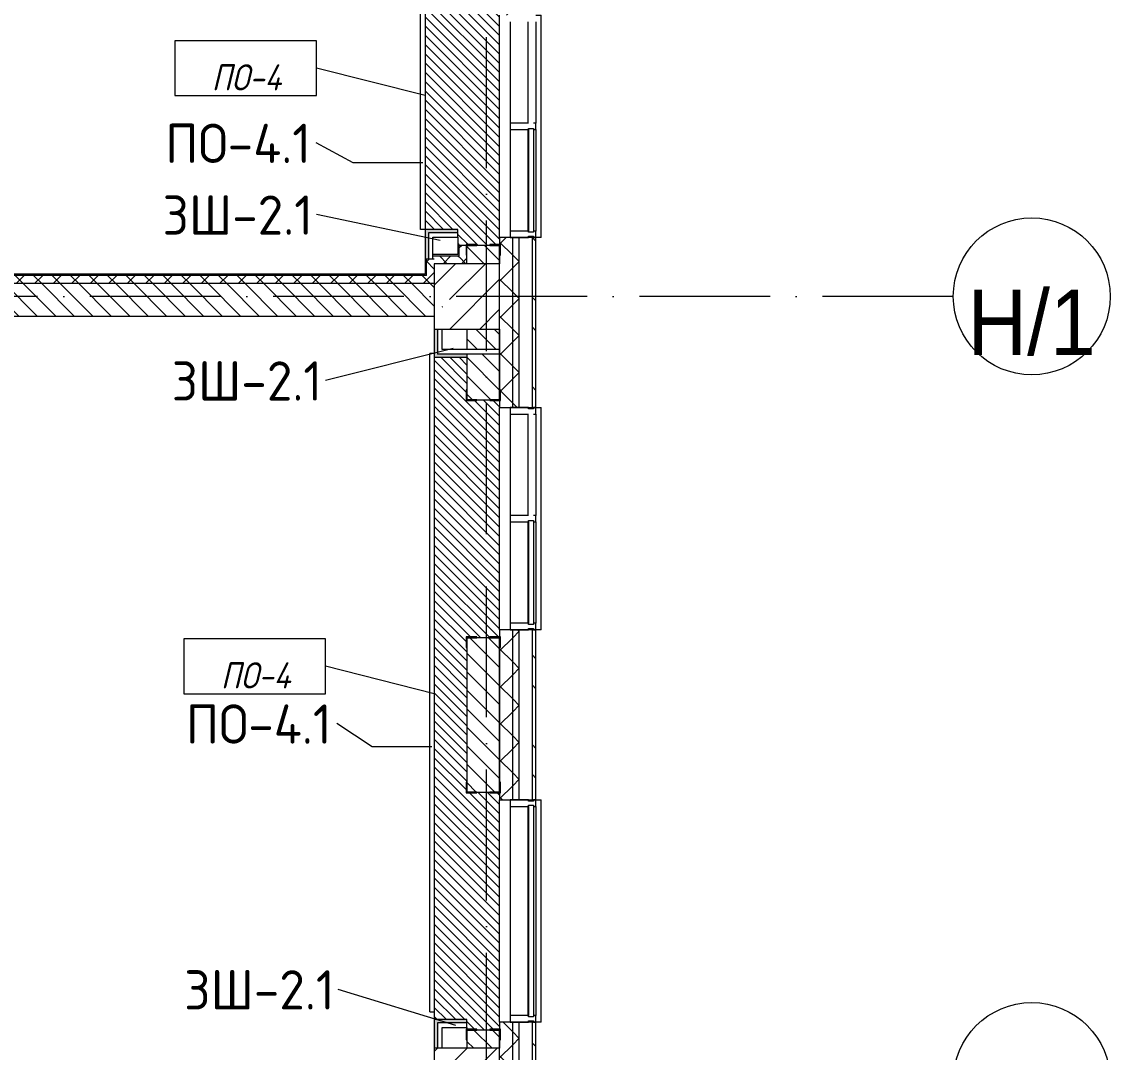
# Model space of a CAD drawing. Header units: millimetres. Extents: x -6467 to 106027, y -7090 to 195095.
# Drawn here: x 97596 to 105918, y 19551 to 27431 of the extents above; entities that cross this region are included whole.
import ezdxf

# ---------------------------------------------------------------- set-up
doc = ezdxf.new("R2010")
doc.units = ezdxf.units.MM
doc.linetypes.add('50_200_ШТРИХ_1Т_ш5_п1_п1_', pattern=[1400, 1000, -200, 0, -200])
for name, color, linetype, lineweight in [('A-FLOR', 7, 'Continuous', 9), ('A-FLOR-IDEN', 7, 'Continuous', 9), ('A-GLAZ', 7, 'Continuous', 5), ('A-GLAZ-CWMG', 7, 'Continuous', 9), ('A-GLAZ-CWMG-1', 7, 'Continuous', 20), ('A-WALL', 7, 'Continuous', 5), ('A-WALL-FNSH-1', 7, 'Continuous', 5), ('A-WALL-IDEN', 7, 'Continuous', 9), ('I-WALL', 7, 'Continuous', 5), ('S-COLS', 7, 'Continuous', 9), ('S-COLS-1', 7, 'Continuous', 5)]:
    doc.layers.add(name, color=color, linetype=linetype, lineweight=lineweight)
for name, color, linetype, lineweight, true_color in [('A-FLOR-PATT-1', 7, 'Continuous', 5, 0xd61c12), ('A-GENM-1', 7, 'Continuous', 9, 0xaaaaaa), ('A-GENM-2', 7, 'Continuous', 20, 0xaaaaaa), ('A-WALL-1', 7, 'Continuous', 5, 0x77b143), ('A-WALL-3', 7, 'Continuous', 5, 0x787878), ('Оси-1', 7, 'Continuous', 20, 0xaaaaaa), ('Оси-2', 7, 'Continuous', 9, 0xaaaaaa), ('Оси-3', 7, '50_200_ШТРИХ_1Т_ш5_п1_п1_', 9, 0xaaaaaa)]:
    doc.layers.add(name, color=color, linetype=linetype, lineweight=lineweight, true_color=true_color)
doc.styles.add('Arial', font='arial.ttf', dxfattribs={"width": 0.9, "height": 500})
doc.styles.add('GOST Common', font='', dxfattribs={"height": 300})
doc.styles.add('GOST Common_I', font='', dxfattribs={"width": 0.9, "height": 200})
doc.styles.get('GOST Common').set_extended_font_data('GOST Common')
doc.styles.get('GOST Common_I').set_extended_font_data('GOST Common', italic=True)
pattern_1 = [(135, (0, 0), (-70.71068, -70.71068), [])]
pattern_2 = [(45, (0, 0), (-141.42136, 141.42136), []), (135, (0, 0), (-141.42136, -141.42136), [])]
pattern_3 = [(45, (0, 0), (-70.71068, 70.71068), []), (135, (0, 0), (-70.71068, -70.71068), [])]

# ---------------------------------------------------------------- blocks, each defined once
blk = doc.blocks.new('BSC_Колонна _Прямоугольная - 500х500-V48-АИ_План этажа Радиаторы_2')
at = {"layer": 'S-COLS-1'}
h = blk.add_hatch(dxfattribs=at)
h.set_pattern_fill('FP_76', color=256, style=0, pattern_type=2)
h.set_pattern_definition([(45, (-101000, -25331.04), (-228.0985, 228.0985), []), (45, (-100771.9, -25331.04), (-228.0985, 228.0985), [403.225, -80.645, 6.706, -73.939])])
h.paths.add_polyline_path([(-250, -250), (250, -250), (250, 250), (-250, 250)])
for p, q in [((250, 250), (-250, 250)), ((-250, 250), (-250, -250)), ((250, -250), (250, 250)), ((-250, -250), (250, -250))]:
    blk.add_line(p, q, dxfattribs=at)
blk = doc.blocks.new('BSC_Колонна _Прямоугольная - 500х500-V55-АИ_План этажа Радиаторы_2')
at = {"layer": 'S-COLS-1'}
h = blk.add_hatch(dxfattribs=at)
h.set_pattern_fill('FP_83', color=256, style=0, pattern_type=2)
h.set_pattern_definition([(45, (-101000, -19331.04), (-228.0985, 228.0985), []), (45, (-100771.9, -19331.04), (-228.0985, 228.0985), [403.225, -80.645, 6.706, -73.939])])
h.paths.add_polyline_path([(-172.7, -250), (250, -250), (250, 250), (-250, 250), (-250, -250)])
for p, q in [((250, 250), (-250, 250)), ((-250, 250), (-250, -250)), ((250, -250), (250, 250)), ((-250, -250), (250, -250))]:
    blk.add_line(p, q, dxfattribs=at)
blk = doc.blocks.new('Прямоугольный импост - Импост структурный с накладкой - 180мм-22437098-АИ_План этажа Радиаторы_2')
at = {"layer": 'A-GLAZ-CWMG-1'}
for p, q in [((-50, 0), (-50, 17)), ((-50, 17), (0, 17)), ((-40, 0), (-50, 0)), ((-40, -40), (-40, 0)), ((0, 0), (-10, 0)), ((-10, 0), (-10, -40)), ((0, 17), (0, 0)), ((-50, -180), (-50, -40)), ((-50, -40), (-40, -40)), ((-10, -40), (0, -40)), ((0, -40), (0, -180)), ((0, -180), (-50, -180))]:
    blk.add_line(p, q, dxfattribs=at)
blk = doc.blocks.new('Прямоугольный импост - Импост структурный с накладкой - 180мм-22437099-АИ_План этажа Радиаторы_2')
at = {"layer": 'A-GLAZ-CWMG-1'}
for p, q in [((0, 17), (-50, 17)), ((-50, 17), (-50, 0)), ((-50, 0), (-40, 0)), ((-40, 0), (-40, -40)), ((-10, -40), (-10, 0)), ((-10, 0), (0, 0)), ((0, 0), (0, 17)), ((-40, -40), (-50, -40)), ((-50, -40), (-50, -180)), ((0, -40), (-10, -40)), ((0, -180), (0, -40)), ((-50, -180), (0, -180))]:
    blk.add_line(p, q, dxfattribs=at)
blk = doc.blocks.new('Прямоугольный импост - Импост структурный с накладкой - 180мм-22437089-АИ_План этажа Радиаторы_2')
at = {"layer": 'A-GLAZ-CWMG'}
for p, q in [((47650, 55111), (46050, 55111)), ((47650, 54931), (46050, 54931)), ((47650, 54914), (46050, 54914))]:
    blk.add_line(p, q, dxfattribs=at)
blk = doc.blocks.new('Прямоугольный импост - Импост структурный с накладкой - 180мм-22437111-АИ_План этажа Радиаторы_2')
at = {"layer": 'A-GLAZ-CWMG-1'}
for p, q in [((-50, 0), (-50, 17)), ((-50, 17), (0, 17)), ((0, 0), (-10, 0)), ((-10, 0), (-10, -40)), ((0, 17), (0, 0)), ((-50, -180), (-50, -40)), ((-10, -40), (0, -40)), ((0, -40), (0, -180)), ((0, -180), (-50, -180))]:
    blk.add_line(p, q, dxfattribs=at)
blk = doc.blocks.new('Прямоугольный импост - Импост структурный с накладкой - 180мм-V231-АИ_План этажа Радиаторы_2')
at = {"layer": 'A-GLAZ-CWMG'}
for p, q in [((49825, 55111), (49050, 55111)), ((49825, 54931), (49050, 54931)), ((49825, 54914), (49050, 54914))]:
    blk.add_line(p, q, dxfattribs=at)
blk = doc.blocks.new('Прямоугольный импост - Импост структурный с накладкой - 180мм-V232-АИ_План этажа Радиаторы_2')
at = {"layer": 'A-GLAZ-CWMG'}
for p, q in [((6637, 55111), (5862, 55111)), ((6637, 54914), (5862, 54914))]:
    blk.add_line(p, q, dxfattribs=at)
blk = doc.blocks.new('Прямоугольный импост - Импост структурный с накладкой - 180мм-V237-АИ_План этажа Радиаторы_2')
at = {"layer": 'A-GLAZ-CWMG-1'}
for p, q in [((-25, 0), (-25, 17)), ((-25, 17), (25, 17)), ((-15, 0), (-25, 0)), ((-15, -40), (-15, 0)), ((25, 17), (25, 0)), ((-25, -180), (-25, -40)), ((-25, -40), (-15, -40)), ((25, -40), (25, -180)), ((25, -180), (-25, -180))]:
    blk.add_line(p, q, dxfattribs=at)
blk = doc.blocks.new('Прямоугольный импост - Импост структурный с накладкой - 180мм-22437157-АИ_План этажа Радиаторы_2')
at = {"layer": 'A-GLAZ-CWMG-1'}
for p, q in [((0, 17), (-50, 17)), ((-50, 17), (-50, 0)), ((-50, 0), (-40, 0)), ((-40, 0), (-40, -40)), ((-10, -40), (-10, 0)), ((-10, 0), (0, 0)), ((0, 0), (0, 17)), ((-40, -40), (-50, -40)), ((-50, -40), (-50, -180)), ((0, -40), (-10, -40)), ((0, -180), (0, -40)), ((-50, -180), (0, -180))]:
    blk.add_line(p, q, dxfattribs=at)
blk = doc.blocks.new('Фахверк _газобетон торцы_418 - Фахверк _газобетон торцы_-25576745-АИ_План этажа Радиаторы_2')
at = {"layer": 'A-GENM-2'}
for p, q in [((89406, 11134.7), (89325, 11134.7)), ((89325, 11134.7), (89325, 11128.7)), ((89325, 11128.7), (89400, 11128.7)), ((89400, 11128.7), (89400, 11053.7)), ((89406, 11053.7), (89406, 11134.7)), ((89400, 11053.7), (89406, 11053.7)), ((89400, 10953.7), (89400, 10878.7)), ((89406, 10953.7), (89400, 10953.7)), ((89406, 10872.7), (89406, 10953.7)), ((89400, 10878.7), (89325, 10878.7)), ((89325, 10878.7), (89325, 10872.7)), ((89325, 10872.7), (89406, 10872.7))]:
    blk.add_line(p, q, dxfattribs=at)
blk = doc.blocks.new('Фахверк _газобетон торцы_419 - Фахверк _газобетон торцы_-25576765-АИ_План этажа Радиаторы_2')
at = {"layer": 'A-GENM-2'}
for p, q in [((89406, 11134.7), (89325, 11134.7)), ((89325, 11134.7), (89325, 11128.7)), ((89325, 11128.7), (89400, 11128.7)), ((89400, 11128.7), (89400, 11053.7)), ((89406, 11053.7), (89406, 11134.7)), ((89400, 11053.7), (89406, 11053.7)), ((89400, 10953.7), (89400, 10878.7)), ((89406, 10953.7), (89400, 10953.7)), ((89406, 10872.7), (89406, 10953.7)), ((89400, 10878.7), (89325, 10878.7)), ((89325, 10878.7), (89325, 10872.7)), ((89325, 10872.7), (89406, 10872.7))]:
    blk.add_line(p, q, dxfattribs=at)
blk = doc.blocks.new('Фахверк _газобетон торцы_420 - Фахверк _газобетон торцы_-25576791-АИ_План этажа Радиаторы_2')
at = {"layer": 'A-GENM-2'}
for p, q in [((89406, 11134.7), (89325, 11134.7)), ((89325, 11134.7), (89325, 11128.7)), ((89325, 11128.7), (89400, 11128.7)), ((89400, 11128.7), (89400, 11053.7)), ((89406, 11053.7), (89406, 11134.7)), ((89400, 11053.7), (89406, 11053.7)), ((89400, 10953.7), (89400, 10878.7)), ((89406, 10953.7), (89400, 10953.7)), ((89406, 10872.7), (89406, 10953.7)), ((89400, 10878.7), (89325, 10878.7)), ((89325, 10878.7), (89325, 10872.7)), ((89325, 10872.7), (89406, 10872.7))]:
    blk.add_line(p, q, dxfattribs=at)
blk = doc.blocks.new('Фахверк _газобетон торцы_421 - Фахверк _газобетон торцы_-25576811-АИ_План этажа Радиаторы_2')
at = {"layer": 'A-GENM-2'}
for p, q in [((89406, 11134.7), (89325, 11134.7)), ((89325, 11134.7), (89325, 11128.7)), ((89325, 11128.7), (89400, 11128.7)), ((89400, 11128.7), (89400, 11053.7)), ((89406, 11053.7), (89406, 11134.7)), ((89400, 11053.7), (89406, 11053.7)), ((89400, 10953.7), (89400, 10878.7)), ((89406, 10953.7), (89400, 10953.7)), ((89406, 10872.7), (89406, 10953.7)), ((89400, 10878.7), (89325, 10878.7)), ((89325, 10878.7), (89325, 10872.7)), ((89325, 10872.7), (89406, 10872.7))]:
    blk.add_line(p, q, dxfattribs=at)
blk = doc.blocks.new('Фахверк _газобетон торцы_422 - Фахверк _газобетон торцы_-25576837-АИ_План этажа Радиаторы_2')
at = {"layer": 'A-GENM-2'}
for p, q in [((89406, 11134.7), (89325, 11134.7)), ((89325, 11134.7), (89325, 11128.7)), ((89325, 11128.7), (89400, 11128.7)), ((89400, 11128.7), (89400, 11053.7)), ((89406, 11053.7), (89406, 11134.7)), ((89400, 11053.7), (89406, 11053.7)), ((89400, 10953.7), (89400, 10878.7)), ((89406, 10953.7), (89400, 10953.7)), ((89406, 10872.7), (89406, 10953.7)), ((89400, 10878.7), (89325, 10878.7)), ((89325, 10878.7), (89325, 10872.7)), ((89325, 10872.7), (89406, 10872.7))]:
    blk.add_line(p, q, dxfattribs=at)
blk = doc.blocks.new('Отлив_СКБ - Отлив витража-V389-АИ_План этажа Радиаторы_2')
at = {"layer": 'A-GLAZ'}
for p, q in [((0, 59), (0, 100)), ((1700, 100), (0, 100)), ((1700, 100), (1700, 59)), ((50, 2), (1650, 2)), ((1650, 0), (50, 0))]:
    blk.add_line(p, q, dxfattribs=at)
blk = doc.blocks.new('Отлив_СКБ - Отлив витража-V390-АИ_План этажа Радиаторы_2')
at = {"layer": 'A-GLAZ'}
for p, q in [((0, 59), (0, 100)), ((1700, 100), (0, 100)), ((1700, 100), (1700, 59)), ((875, 2), (1650, 2)), ((825, 0), (50, 0)), ((1650, 0), (875, 0))]:
    blk.add_line(p, q, dxfattribs=at)
blk = doc.blocks.new('Ось сетки - Круг_Ø6_00__ISO-2_5_0_9K_-17386508-АИ_План этажа Радиаторы_2')
at = {"layer": 'Оси-1'}
blk.add_circle((0, 0), 3, dxfattribs=at)
blk = doc.blocks.new('AAR_СКБ_Марка_Перекрытия_1 мм - Марка пола-27961726-АИ_План этажа Радиаторы_2')
at = {"layer": 'A-FLOR-IDEN'}
for p, q in [((2.723, 2.101), (-2.69, 2.101)), ((-2.69, 2.101), (-2.69, 0)), ((2.723, 0), (2.723, 2.101)), ((-2.69, 0), (2.723, 0))]:
    blk.add_line(p, q, dxfattribs=at)

msp = doc.modelspace()

# ---------------------------------------------------------------- hatches: boundary and pattern name
at = {"layer": 'A-FLOR-PATT-1'}
h = msp.add_hatch(dxfattribs=at)
h.set_pattern_fill('FP_302', color=256, style=0, pattern_type=2)
h.set_pattern_definition([(315, (100965, 26831.04), (35.3553, 35.3553), [])])
h.paths.add_polyline_path([(101175, 25721), (101175, 25727), (101250, 25727), (101248.9, 27535), (101175, 27535), (101175, 27541), (101075, 27541), (101075, 27535), (100994, 27535), (100994, 27541), (100930, 27541), (100930, 28011), (100680, 28011), (100680, 25843.2), (100930, 25843.2), (100930, 25721), (100994, 25721), (100994, 25727), (101075, 25727), (101075, 25721)])
h = msp.add_hatch(dxfattribs=at)
h.set_pattern_fill('FP_301', color=256, style=0, pattern_type=2)
h.set_pattern_definition([(315, (101000, 22331.04), (35.3553, 35.3553), [])])
h.paths.add_polyline_path([(101075, 19721), (101175, 19721), (101175, 19727), (101250, 19727), (101249.1, 21535), (101175, 21535), (101175, 21541), (101075, 21541), (101075, 21535), (100994, 21535), (100994, 21616), (101000, 21616), (101000, 22646), (100994, 22646), (100994, 22727), (101075, 22727), (101075, 22721), (101175, 22721), (101175, 22727), (101250, 22727), (101250, 24535), (101175, 24535), (101175, 24541), (101075, 24541), (101075, 24535), (100994, 24535), (100994, 24616), (101000, 24616), (101000, 24865), (100750, 24865), (100750, 19801), (101000, 19801), (101000, 19727), (101075, 19727)])
at = {"layer": 'A-WALL'}
h = msp.add_hatch(dxfattribs=at)
h.set_pattern_fill('FP_125', color=256, style=0, pattern_type=2)
h.set_pattern_definition(pattern_2)
h.paths.add_polyline_path([(101350, -2019), (101350, -1129), (101250, -1129), (101250, -2019)])
h.paths.add_polyline_path([(101350, 571), (101350, 1766), (101250, 1766), (101250, 571)])
h.paths.add_polyline_path([(101250, 3466), (101350, 3466), (101350, 4766), (101250, 4766), (101250, 3911.6)])
h.paths.add_polyline_path([(101350, 6466), (101350, 7781), (101250, 7781), (101250, 6466)])
h.paths.add_polyline_path([(101250, 9481), (101350, 9481), (101350, 10781), (101250, 10781), (101250, 9543)])
h.paths.add_polyline_path([(101350, 12481), (101350, 13781), (101250, 13781), (101250, 12481)])
h.paths.add_polyline_path([(101350, 15481), (101350, 16781), (101250, 16781), (101250, 15481)])
h.paths.add_polyline_path([(101250, 18481), (101350, 18481), (101350, 19781), (101250, 19781), (101250, 18694.1)])
h.paths.add_polyline_path([(101350, 21481), (101350, 22781), (101250, 22781), (101250, 21481)])
h.paths.add_polyline_path([(101350, 24481), (101350, 25781), (101250, 25781), (101250, 24481)])
h.paths.add_polyline_path([(101350, 27481), (101350, 28781), (101250, 28781), (101250, 27481)])
h.paths.add_polyline_path([(101350, 30481), (101350, 31781), (101250, 31781), (101250, 30481)])
h.paths.add_polyline_path([(101250, 33481), (101350, 33481), (101350, 34781), (101250, 34781), (101250, 34081)])
h.paths.add_polyline_path([(101250, 36481), (101350, 36481), (101350, 37881), (101250, 37881), (101250, 36996.3)])
h.paths.add_polyline_path([(101350, 39581), (101350, 40671), (101250, 40671), (101250, 39581)])
h.paths.add_polyline_path([(101350, 42371), (101350, 43781), (101250, 43781), (101250, 42371)])
h.paths.add_polyline_path([(101350, 45481), (101350, 47071), (101250, 47071), (101250, 45481)])
h = msp.add_hatch(dxfattribs=at)
h.set_pattern_fill('FP_125', color=256, style=0, pattern_type=2)
h.set_pattern_definition(pattern_2)
h.paths.add_polyline_path([(101350, -2069), (101400, -2069), (101400, -1129), (101350, -1129), (101350, -2019)])
h.paths.add_polyline_path([(101400, 571), (101400, 1766), (101350, 1766), (101350, 571)])
h.paths.add_polyline_path([(101400, 3466), (101400, 4766), (101350, 4766), (101350, 3466)])
h.paths.add_polyline_path([(101350, 6466), (101400, 6466), (101400, 7781), (101350, 7781), (101350, 6727.3)])
h.paths.add_polyline_path([(101350, 9481), (101400, 9481), (101400, 10781), (101350, 10781), (101350, 9543)])
h.paths.add_polyline_path([(101400, 12481), (101400, 13781), (101350, 13781), (101350, 12481)])
h.paths.add_polyline_path([(101400, 15481), (101400, 16781), (101350, 16781), (101350, 15481)])
h.paths.add_polyline_path([(101350, 18481), (101400, 18481), (101400, 19781), (101350, 19781), (101350, 18694.1)])
h.paths.add_polyline_path([(101350, 21481), (101400, 21481), (101400, 22781), (101350, 22781), (101350, 21509.8)])
h.paths.add_polyline_path([(101400, 24481), (101400, 25781), (101350, 25781), (101350, 24481)])
h.paths.add_polyline_path([(101350, 27481), (101400, 27481), (101400, 28781), (101350, 28781), (101350, 27845.2)])
h.paths.add_polyline_path([(101350, 30481), (101400, 30481), (101400, 31781), (101350, 31781), (101350, 30660.9)])
h.paths.add_polyline_path([(101400, 33481), (101400, 34781), (101350, 34781), (101350, 33481)])
h.paths.add_polyline_path([(101400, 36481), (101400, 37881), (101350, 37881), (101350, 36481)])
h.paths.add_polyline_path([(101400, 39581), (101400, 40671), (101350, 40671), (101350, 39581)])
h.paths.add_polyline_path([(101400, 42371), (101400, 43781), (101350, 43781), (101350, 42371)])
h.paths.add_polyline_path([(101350, 45481), (101400, 45481), (101400, 47071), (101350, 47071), (101350, 46147.4)])
at = {"layer": 'A-WALL-1'}
for points in [[(100705, 25616), (100705, 25843.2), (100680, 25843.2), (100680, 25616), (100690, 25616)], [(100705, 25818.2), (100930, 25818.2), (100930, 25843.2), (100705, 25843.2)], [(100775, 24865), (100775, 25081), (100750, 25081), (100750, 24865)], [(100775, 24865), (101000, 24865), (101000, 24890), (100775, 24890)], [(100775, 19581), (100775, 19801), (100750, 19801), (100750, 19581)], [(101000, 19776), (101000, 19801), (100775, 19801), (100775, 19776), (100827.3, 19776)]]:
    msp.add_hatch(color=256, dxfattribs=at).paths.add_polyline_path(points)
at = {"layer": 'A-WALL-3'}
h = msp.add_hatch(dxfattribs=at)
h.set_pattern_fill('FP_124', color=256, style=0, pattern_type=2)
h.set_pattern_definition([(135, (0, 0), (-342.1478, -342.1478), []), (135, (228.1, 0), (-342.1478, -342.1478), [])])
h.paths.add_polyline_path([(101500, -2196), (101527, -2196), (101527, -1129), (101500, -1129), (101500, -2169)])
h.paths.add_polyline_path([(101527, 571), (101527, 1766), (101500, 1766), (101500, 571)])
h.paths.add_polyline_path([(101500, 3466), (101527, 3466), (101527, 4766), (101500, 4766), (101500, 3911.6)])
h.paths.add_polyline_path([(101527, 6466), (101527, 7781), (101500, 7781), (101500, 6466)])
h.paths.add_polyline_path([(101500, 9481), (101527, 9481), (101527, 10781), (101500, 10781), (101500, 9543)])
h.paths.add_polyline_path([(101527, 12481), (101527, 13781), (101500, 13781), (101500, 12481)])
h.paths.add_polyline_path([(101527, 15481), (101527, 16781), (101500, 16781), (101500, 15481)])
h.paths.add_polyline_path([(101527, 18481), (101527, 19781), (101500, 19781), (101500, 18481)])
h.paths.add_polyline_path([(101527, 21481), (101527, 22781), (101500, 22781), (101500, 21481)])
h.paths.add_polyline_path([(101527, 24481), (101527, 25781), (101500, 25781), (101500, 24481)])
h.paths.add_polyline_path([(101527, 27481), (101527, 28781), (101500, 28781), (101500, 27481)])
h.paths.add_polyline_path([(101527, 30481), (101527, 31781), (101500, 31781), (101500, 30481)])
h.paths.add_polyline_path([(101500, 33481), (101527, 33481), (101527, 34781), (101500, 34781), (101500, 34180.6)])
h.paths.add_polyline_path([(101527, 36481), (101527, 37881), (101500, 37881), (101500, 36481)])
h.paths.add_polyline_path([(101527, 39581), (101527, 40671), (101500, 40671), (101500, 39581)])
h.paths.add_polyline_path([(101527, 42371), (101527, 43781), (101500, 43781), (101500, 42371)])
h.paths.add_polyline_path([(101527, 45481), (101527, 47071), (101500, 47071), (101500, 45481)])
h = msp.add_hatch(dxfattribs=at)
h.set_pattern_fill('FP_52', color=256, style=0, pattern_type=2)
h.set_pattern_definition(pattern_3)
h.paths.add_polyline_path([(101000, 25581), (101000, 25721), (100940, 25721), (100940, 25581)])
h.paths.add_polyline_path([(100940, 27541), (101000, 27541), (101000, 28081), (100940, 28081), (100940, 27845.2)])
h = msp.add_hatch(dxfattribs=at)
h.set_pattern_fill('FP_52', color=256, style=0, pattern_type=2)
h.set_pattern_definition(pattern_3)
h.paths.add_polyline_path([(100827.3, 25581), (100940, 25581), (100940, 25641), (100740, 25641), (100740, 25616), (100750, 25616), (100750, 25581)])
h = msp.add_hatch(dxfattribs=at)
h.set_pattern_fill('FP_52', color=256, style=0, pattern_type=2)
h.set_pattern_definition(pattern_3)
h.paths.add_polyline_path([(100750, 25431), (100750, 25616), (100690, 25616), (100690, 25431)])
h = msp.add_hatch(dxfattribs=at)
h.set_pattern_fill('FP_52', color=256, style=0, pattern_type=2)
h.set_pattern_definition(pattern_3)
h.paths.add_polyline_path([(100680, 25431), (100690, 25431), (100690, 25491), (93750, 25491), (93750, 25431), (99166.3, 25431)])
at = {"layer": 'I-WALL'}
h = msp.add_hatch(dxfattribs=at)
h.set_pattern_fill('FP_2', color=256, style=0, pattern_type=2)
h.set_pattern_definition(pattern_1)
h.paths.add_polyline_path([(101000, 16581), (101250, 16582.3), (101250, 16721), (101000, 16721), (101000, 16582.3)])
h.paths.add_polyline_path([(101250, 18541), (101250, 19081), (101000, 19081), (101000, 18541), (101242.6, 18541)])
h.paths.add_polyline_path([(101242.6, 19581), (101250, 19581), (101250, 19721), (101000, 19721), (101000, 19581), (101220.3, 19581)])
h.paths.add_polyline_path([(101000, 21541), (101250, 21541), (101250, 22721), (101000, 22721), (101000, 22213.8)])
h.paths.add_polyline_path([(101000, 24541), (101250, 24541), (101250, 24890), (101000, 24890), (101000, 24865)])
h.paths.add_polyline_path([(101000, 24925), (101250, 24925), (101250, 25081), (101000, 25081), (101000, 25029.5)])
h.paths.add_polyline_path([(101000, 25581), (101250, 25581), (101250, 25721), (101000, 25721)])
h.paths.add_polyline_path([(101250, 27541), (101250, 28081), (101000, 28081), (101000, 27541), (101242.6, 27541)])
h.paths.add_polyline_path([(101195.3, 28581), (101250, 28581), (101250, 28721), (101000, 28721), (101000, 28581)])
h.paths.add_polyline_path([(101242.6, 30541), (101250, 30541), (101250, 31721), (101000, 31721), (101000, 30541)])
h.paths.add_polyline_path([(101000, 33541), (101250, 33541), (101250, 34081), (101000, 34081), (101000, 33828.6)])
h.paths.add_polyline_path([(101195.3, 34581), (101250, 34581), (101250, 34721), (101000, 34721), (101000, 34581), (101185.2, 34581)])
h.paths.add_polyline_path([(101000, 36541), (101250, 36541), (101250, 37081), (101000, 37081), (101000, 36996.3)])
h.paths.add_polyline_path([(101029.9, 37581), (101250, 37581), (101250, 37722.1), (101000, 37722.1), (101000, 37581)])
h.paths.add_polyline_path([(101242.6, 37757.1), (101250, 37757.1), (101250, 37821), (101000, 37821), (101000, 37757.1)])
h.paths.add_polyline_path([(101000, 39641), (101250, 39641), (101250, 40612.8), (101000, 40612.8), (101000, 39812)])
h.paths.add_polyline_path([(101153.3, 42931), (101250, 42931), (101250, 43721), (101000, 43721), (101000, 42931)])
h.paths.add_polyline_path([(101250, 45541), (101250, 46281), (101000, 46281), (101000, 45541)])
h = msp.add_hatch(dxfattribs=at)
h.set_pattern_fill('FP_2', color=256, style=0, pattern_type=2)
h.set_pattern_definition(pattern_1)
h.paths.add_polyline_path([(99166.3, 25181), (100750, 25181), (100750, 25431), (93750, 25431), (93750, 25181), (95844.3, 25181)])

# ---------------------------------------------------------------- linework, layer by layer
at = {"layer": 'A-FLOR'}
for p, q in [((100680, 28011), (100680, 25843.2)), ((101250, 25781), (101250, 27481)), ((100930, 25783.2), (100930, 25721)), ((100750, 24865), (100750, 19801)), ((101250, 22781), (101250, 24481)), ((101250, 19781), (101250, 21481)), ((101000, 19741), (101000, 19727))]:
    msp.add_line(p, q, dxfattribs=at)
at = {"layer": 'A-FLOR-IDEN'}
for p, q in [((100680, 26866), (99849, 27076.2)), ((100750, 22293), (99919, 22503.2))]:
    msp.add_line(p, q, dxfattribs=at)
at = {"layer": 'A-WALL'}
for p, q in [((100645, 25843.2), (100645, 27951)), ((100680, 25843.2), (100645, 25843.2)), ((100705, 25818.2), (100705, 25616)), ((100930, 25818.2), (100705, 25818.2)), ((100930, 25783.2), (100930, 25818.2)), ((100740, 25616), (100740, 25783.2)), ((100740, 25783.2), (100930, 25783.2)), ((100940, 25641), (100940, 25721)), ((101250, 25721), (100940, 25721)), ((101000, 25581), (101000, 25721)), ((101250, 25581), (101250, 25721)), ((101350, 24481), (101350, 25781)), ((101400, 24481), (101400, 25781)), ((101500, 24481), (101500, 25781)), ((100740, 25641), (100940, 25641)), ((100750, 25616), (100680, 25616)), ((100690, 25491), (100690, 25616)), ((100690, 25491), (93810, 25491)), ((93820, 25431), (100750, 25431)), ((93750, 25181), (100750, 25181)), ((100775, 25081), (100775, 24890)), ((100810, 24925), (100810, 25081)), ((101000, 25081), (101000, 24925)), ((101250, 24541), (101250, 25081)), ((100715, 19861), (100715, 24895)), ((100750, 24895), (100715, 24895)), ((101250, 24890), (100775, 24890)), ((101250, 24925), (100810, 24925)), ((101000, 24890), (101000, 24541)), ((101000, 24541), (101250, 24541)), ((101000, 22721), (101000, 21541)), ((101250, 22721), (101000, 22721)), ((101250, 21541), (101250, 22721)), ((101350, 21481), (101350, 22781)), ((101400, 21481), (101400, 22781)), ((101500, 21481), (101500, 22781)), ((101000, 21541), (101250, 21541)), ((100715, 19861), (100750, 19861)), ((100775, 19776), (100775, 19581)), ((101000, 19776), (100775, 19776)), ((100810, 19581), (100810, 19741)), ((100810, 19741), (101000, 19741)), ((101000, 19741), (101000, 19776)), ((101350, 18481), (101350, 19781)), ((101400, 18481), (101400, 19781)), ((101500, 18481), (101500, 19781)), ((101000, 19721), (101000, 19581)), ((101250, 19721), (101000, 19721)), ((101250, 19581), (101250, 19721))]:
    msp.add_line(p, q, dxfattribs=at)
at = {"layer": 'A-WALL-FNSH-1'}
for p, q in [((100680, 25843.2), (100680, 25501)), ((100930, 25843.2), (100680, 25843.2)), ((100930, 25818.2), (100930, 25843.2)), ((100930, 25721), (100930, 25651)), ((100940, 25721), (100930, 25721)), ((101250, 25781), (101250, 25581)), ((101527, 25781), (101250, 25781)), ((101527, 24481), (101527, 25781)), ((100930, 25651), (100740, 25651)), ((100680, 25501), (93820, 25501)), ((100750, 25081), (100750, 24865)), ((101250, 25081), (101250, 24481)), ((100750, 24865), (101000, 24865)), ((101250, 24481), (101527, 24481)), ((101250, 22781), (101250, 21481)), ((101527, 22781), (101250, 22781)), ((101527, 21481), (101527, 22781)), ((101250, 21481), (101527, 21481)), ((100750, 19801), (100750, 19581)), ((101000, 19801), (100750, 19801)), ((101000, 19776), (101000, 19801)), ((101250, 19781), (101250, 19581)), ((101527, 19781), (101250, 19781)), ((101527, 18481), (101527, 19781))]:
    msp.add_line(p, q, dxfattribs=at)
at = {"layer": 'A-WALL-IDEN'}
for p, q in [((100130.9, 26351.9), (99847, 26504.6)), ((100662.5, 26351.9), (100130.9, 26351.9)), ((100795.4, 25759.2), (99849, 25956.1)), ((100895.6, 24933.6), (99919, 24687.6)), ((100275.5, 21886.1), (100004.3, 22064.1)), ((100732.5, 21886.1), (100275.5, 21886.1)), ((100915.2, 19754.9), (100014.3, 20031.6))]:
    msp.add_line(p, q, dxfattribs=at)
at = {"layer": 'Оси-3'}
for p, q in [((101150, -5889.7), (101150, 91281)), ((104718, 25331), (91979.1, 25331))]:
    msp.add_line(p, q, dxfattribs=at)

# ---------------------------------------------------------------- block references
at = {"layer": 'A-FLOR-IDEN', "xscale": 199.9999999999999, "yscale": 199.9999999999999, "zscale": 199.9999999999999}
for p in [(99304.3, 26866), (99374.3, 22293)]:
    msp.add_blockref('AAR_СКБ_Марка_Перекрытия_1 мм - Марка пола-27961726-АИ_План этажа Радиаторы_2', p, dxfattribs=at)
at = {"layer": 'A-GENM-1'}
for name, p, rotation in [('Фахверк _газобетон торцы_422 - Фахверк _газобетон торцы_-25576837-АИ_План этажа Радиаторы_2', (112128.7, -63679), 90.00000000000006), ('Фахверк _газобетон торцы_421 - Фахверк _газобетон торцы_-25576811-АИ_План этажа Радиаторы_2', (90121.3, 113941), 270.0000000000004), ('Фахверк _газобетон торцы_420 - Фахверк _газобетон торцы_-25576791-АИ_План этажа Радиаторы_2', (112128.7, -66679), 90.00000000000006), ('Фахверк _газобетон торцы_419 - Фахверк _газобетон торцы_-25576765-АИ_План этажа Радиаторы_2', (90121.3, 110941), 270.0000000000004), ('Фахверк _газобетон торцы_418 - Фахверк _газобетон торцы_-25576745-АИ_План этажа Радиаторы_2', (112128.7, -69679), 90.00000000000006)]:
    msp.add_blockref(name, p, dxfattribs=dict(at, rotation=rotation))
at = {"layer": 'A-GLAZ', "rotation": 269.9999999999995}
for name, p in [('Отлив_СКБ - Отлив витража-V390-АИ_План этажа Радиаторы_2', (101468, 27481)), ('Отлив_СКБ - Отлив витража-V390-АИ_План этажа Радиаторы_2', (101468, 24481)), ('Отлив_СКБ - Отлив витража-V389-АИ_План этажа Радиаторы_2', (101468, 21481))]:
    msp.add_blockref(name, p, dxfattribs=at)
at = {"layer": 'A-GLAZ-CWMG'}
for name, p, rotation in [('Прямоугольный импост - Импост структурный с накладкой - 180мм-V232-АИ_План этажа Радиаторы_2', (156441, 20794), 89.99999999999942), ('Прямоугольный импост - Импост структурный с накладкой - 180мм-V231-АИ_План этажа Радиаторы_2', (156441, -23219), 90.00000000000058), ('Прямоугольный импост - Импост структурный с накладкой - 180мм-22437157-АИ_План этажа Радиаторы_2', (101510, 25781), 269.9999999999984), ('Прямоугольный импост - Импост структурный с накладкой - 180мм-V232-АИ_План этажа Радиаторы_2', (156441, 17794), 89.99999999999942), ('Прямоугольный импост - Импост структурный с накладкой - 180мм-V231-АИ_План этажа Радиаторы_2', (156441, -26219), 90.00000000000058), ('Прямоугольный импост - Импост структурный с накладкой - 180мм-22437157-АИ_План этажа Радиаторы_2', (101510, 22781), 269.9999999999984), ('Прямоугольный импост - Импост структурный с накладкой - 180мм-22437089-АИ_План этажа Радиаторы_2', (156441, -26219), 90), ('Прямоугольный импост - Импост структурный с накладкой - 180мм-22437099-АИ_План этажа Радиаторы_2', (101510, 19781), 269.9999999999984)]:
    msp.add_blockref(name, p, dxfattribs=dict(at, rotation=rotation))
at = {"layer": 'A-GLAZ-CWMG', "extrusion": (0, 0, -1), "rotation": 90.00000000000169}
for name, p in [('Прямоугольный импост - Импост структурный с накладкой - 180мм-V237-АИ_План этажа Радиаторы_2', (-101510, 26631)), ('Прямоугольный импост - Импост структурный с накладкой - 180мм-22437111-АИ_План этажа Радиаторы_2', (-101510, 24481)), ('Прямоугольный импост - Импост структурный с накладкой - 180мм-V237-АИ_План этажа Радиаторы_2', (-101510, 23631)), ('Прямоугольный импост - Импост структурный с накладкой - 180мм-22437098-АИ_План этажа Радиаторы_2', (-101510, 21481))]:
    msp.add_blockref(name, p, dxfattribs=at)
at = {"layer": 'S-COLS'}
for name, p in [('BSC_Колонна _Прямоугольная - 500х500-V48-АИ_План этажа Радиаторы_2', (101000, 25331)), ('BSC_Колонна _Прямоугольная - 500х500-V55-АИ_План этажа Радиаторы_2', (101000, 19331))]:
    msp.add_blockref(name, p, dxfattribs=at)
at = {"layer": 'Оси-1', "xscale": 199.9999999999999, "yscale": 199.9999999999999, "zscale": 199.9999999999999, "rotation": 89.9999999999998}
for p in [(105318, 25331), (105318, 19331)]:
    msp.add_blockref('Ось сетки - Круг_Ø6_00__ISO-2_5_0_9K_-17386508-АИ_План этажа Радиаторы_2', p, dxfattribs=at)

# ---------------------------------------------------------------- texts
at = {"layer": 'A-FLOR-IDEN', "char_height": 200, "width": 572.4, "attachment_point": 5, "line_spacing_factor": 1.022766, "style": 'GOST Common_I'}
for insert in [(99314.5, 27005.8), (99384.5, 22432.8)]:
    msp.add_mtext('\\pxqc,t0.9,1.8,2.7,3.6,4.5,5.4,6.3,7.2,8.1,9,9.9,10.8,11.7,12.6,13.5,14.4,15.3,16.2,17.1,18,18.9,19.8,20.7,21.6,22.5,23.4,24.3,25.2,26.1,27,27.9,28.8;{ПО-4}', dxfattribs=dict(at, insert=insert))
at = {"layer": 'A-WALL-IDEN', "char_height": 300, "attachment_point": 2, "line_spacing_factor": 1.022766, "style": 'GOST Common'}
for s, insert, width in [('\\pxqc,t0.26667,0.53333,0.8,1.06667,1.33333,1.6,1.86667,2.13333,2.4,2.66667,2.93333,3.2,3.46667,3.73333,4,4.26667,4.53333,4.8,5.06667,5.33333,5.6,5.86667,6.13333,6.4,6.66667,6.93333,7.2,7.46667,7.73333,8,8.26667,8.53333;{ПО-4.1}', (99251, 26651.1), 1178), ('\\pxqc,t0.26667,0.53333,0.8,1.06667,1.33333,1.6,1.86667,2.13333,2.4,2.66667,2.93333,3.2,3.46667,3.73333,4,4.26667,4.53333,4.8,5.06667,5.33333,5.6,5.86667,6.13333,6.4,6.66667,6.93333,7.2,7.46667,7.73333,8,8.26667,8.53333;{ЗШ-2.1}', (99248, 26102.6), 1190), ('\\pxqc,t0.26667,0.53333,0.8,1.06667,1.33333,1.6,1.86667,2.13333,2.4,2.66667,2.93333,3.2,3.46667,3.73333,4,4.26667,4.53333,4.8,5.06667,5.33333,5.6,5.86667,6.13333,6.4,6.66667,6.93333,7.2,7.46667,7.73333,8,8.26667,8.53333;{ЗШ-2.1}', (99318, 24834.1), 1190), ('\\pxqc,t0.26667,0.53333,0.8,1.06667,1.33333,1.6,1.86667,2.13333,2.4,2.66667,2.93333,3.2,3.46667,3.73333,4,4.26667,4.53333,4.8,5.06667,5.33333,5.6,5.86667,6.13333,6.4,6.66667,6.93333,7.2,7.46667,7.73333,8,8.26667,8.53333;{ПО-4.1}', (99408.3, 22210.6), 1178), ('\\pxqc,t0.26667,0.53333,0.8,1.06667,1.33333,1.6,1.86667,2.13333,2.4,2.66667,2.93333,3.2,3.46667,3.73333,4,4.26667,4.53333,4.8,5.06667,5.33333,5.6,5.86667,6.13333,6.4,6.66667,6.93333,7.2,7.46667,7.73333,8,8.26667,8.53333;{ЗШ-2.1}', (99413.3, 20178.1), 1190)]:
    msp.add_mtext(s, dxfattribs=dict(at, insert=insert, width=width))
at = {"layer": 'Оси-2', "insert": (105317.7, 25128.2), "char_height": 500, "width": 988.2, "attachment_point": 5, "line_spacing_factor": 0.936439, "style": 'Arial'}
msp.add_mtext('\\pxqc,t4.572,9.144,13.716,18.288,22.86,27.432,32.004,36.576,41.148,45.72,50.292,54.864,59.436,64.008,68.58,73.152,77.724,82.296,86.868,91.44,96.012,100.584,105.156,109.728,114.3,118.872,123.444,128.016,132.588,137.16,141.732,146.304;{Н/1}', dxfattribs=at)

doc.saveas('drawing.dxf')
